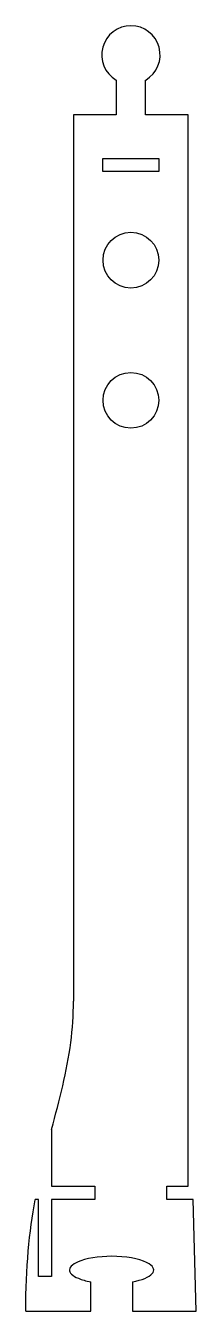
# Model space of a CAD drawing. Header units: millimetres. Extents: x -12 to 12, y -90 to 90.
import ezdxf

# ---------------------------------------------------------------- set-up
doc = ezdxf.new("R2010")
doc.units = ezdxf.units.MM
doc.layers.get('0').update_dxf_attribs({"linetype": 'CONTINUOUS'})

msp = doc.modelspace()

# ---------------------------------------------------------------- linework, layer by layer
for p, q in [((0.72, 82.79), (0.72, 77.91)), ((4.87, 77.91), (4.87, 82.79)), ((0.72, 77.91), (-5.28, 77.91)), ((-5.28, 77.91), (-5.28, -46.8)), ((10.87, 77.91), (4.87, 77.91)), ((10.87, -72.85), (10.87, 77.91)), ((-1.13, 69.91), (-1.13, 71.76)), ((-1.13, 71.76), (6.72, 71.76)), ((6.72, 71.76), (6.72, 69.91)), ((6.72, 69.91), (-1.13, 69.91)), ((-8.36, -64.88), (-8.36, -72.85)), ((-8.36, -72.85), (-2.28, -72.85)), ((-2.28, -72.85), (-2.28, -74.7)), ((7.87, -74.7), (7.87, -72.85)), ((7.87, -72.85), (10.87, -72.85)), ((-10.21, -74.7), (-10.65, -74.7)), ((-10.21, -85.52), (-10.21, -74.7)), ((-8.36, -74.7), (-8.36, -85.52)), ((-2.28, -74.7), (-8.36, -74.7)), ((11.54, -74.7), (7.87, -74.7)), ((11.99, -90.44), (11.54, -74.7)), ((-8.36, -85.52), (-10.21, -85.52)), ((-2.84, -90.44), (-2.84, -86.3)), ((3.01, -86.3), (3.01, -90.44)), ((-11.99, -90.44), (-2.84, -90.44)), ((3.01, -90.44), (11.99, -90.44))]:
    msp.add_line(p, q)
for centre in [(2.8, 57.45), (2.8, 37.73)]:
    msp.add_circle(centre, 3.92)
msp.add_arc((2.8, 86.33), 4.11, -59.6459, 239.6459)
for points, knots in [([(-8.36, -64.88), (-8.36, -64.87), (-8.36, -64.87), (-8.36, -64.87), (-7.24, -60.66), (-6.18, -56.73), (-5.65, -52.61), (-5.41, -50.71), (-5.28, -48.78), (-5.28, -46.8)], [0.5259514, 0.5259514, 0.5259514, 0.5259514, 0.5261946, 0.5261946, 0.5261946, 0.8502377, 0.8502377, 0.8502377, 1, 1, 1, 1]), ([(-11.99, -90.44), (-11.99, -90.41), (-11.99, -90.39), (-11.99, -90.36), (-11.99, -84.32), (-11.47, -79.22), (-10.66, -74.76), (-10.66, -74.74), (-10.66, -74.72), (-10.65, -74.7)], [-0.001203, -0.001203, -0.001203, -0.001203, 0, 0, 0, 0.2906491, 0.2906491, 0.2906491, 0.2919882, 0.2919882, 0.2919882, 0.2919882]), ([(3.01, -86.3), (4.36, -86.05), (5.39, -85.61), (5.79, -85.14), (6.19, -84.67), (6.05, -84.21), (5.36, -83.77), (4.49, -83.21), (2.73, -82.8), (0.83, -82.72), (-1.03, -82.64), (-2.97, -82.88), (-4.25, -83.33), (-5.25, -83.68), (-5.81, -84.16), (-5.84, -84.6), (-5.86, -85), (-5.43, -85.45), (-4.59, -85.8), (-4.11, -86), (-3.51, -86.17), (-2.84, -86.3)], [2.082658, 2.082658, 2.082658, 2.082658, 2.860603, 2.860603, 2.860603, 3.624006, 3.624006, 3.624006, 4.588251, 4.588251, 4.588251, 5.525089, 5.525089, 5.525089, 6.263552, 6.263552, 6.263552, 6.953176, 6.953176, 6.953176, 7.34212, 7.34212, 7.34212, 7.34212])]:
    msp.add_open_spline(points, degree=3, knots=knots)

doc.saveas('drawing.dxf')
